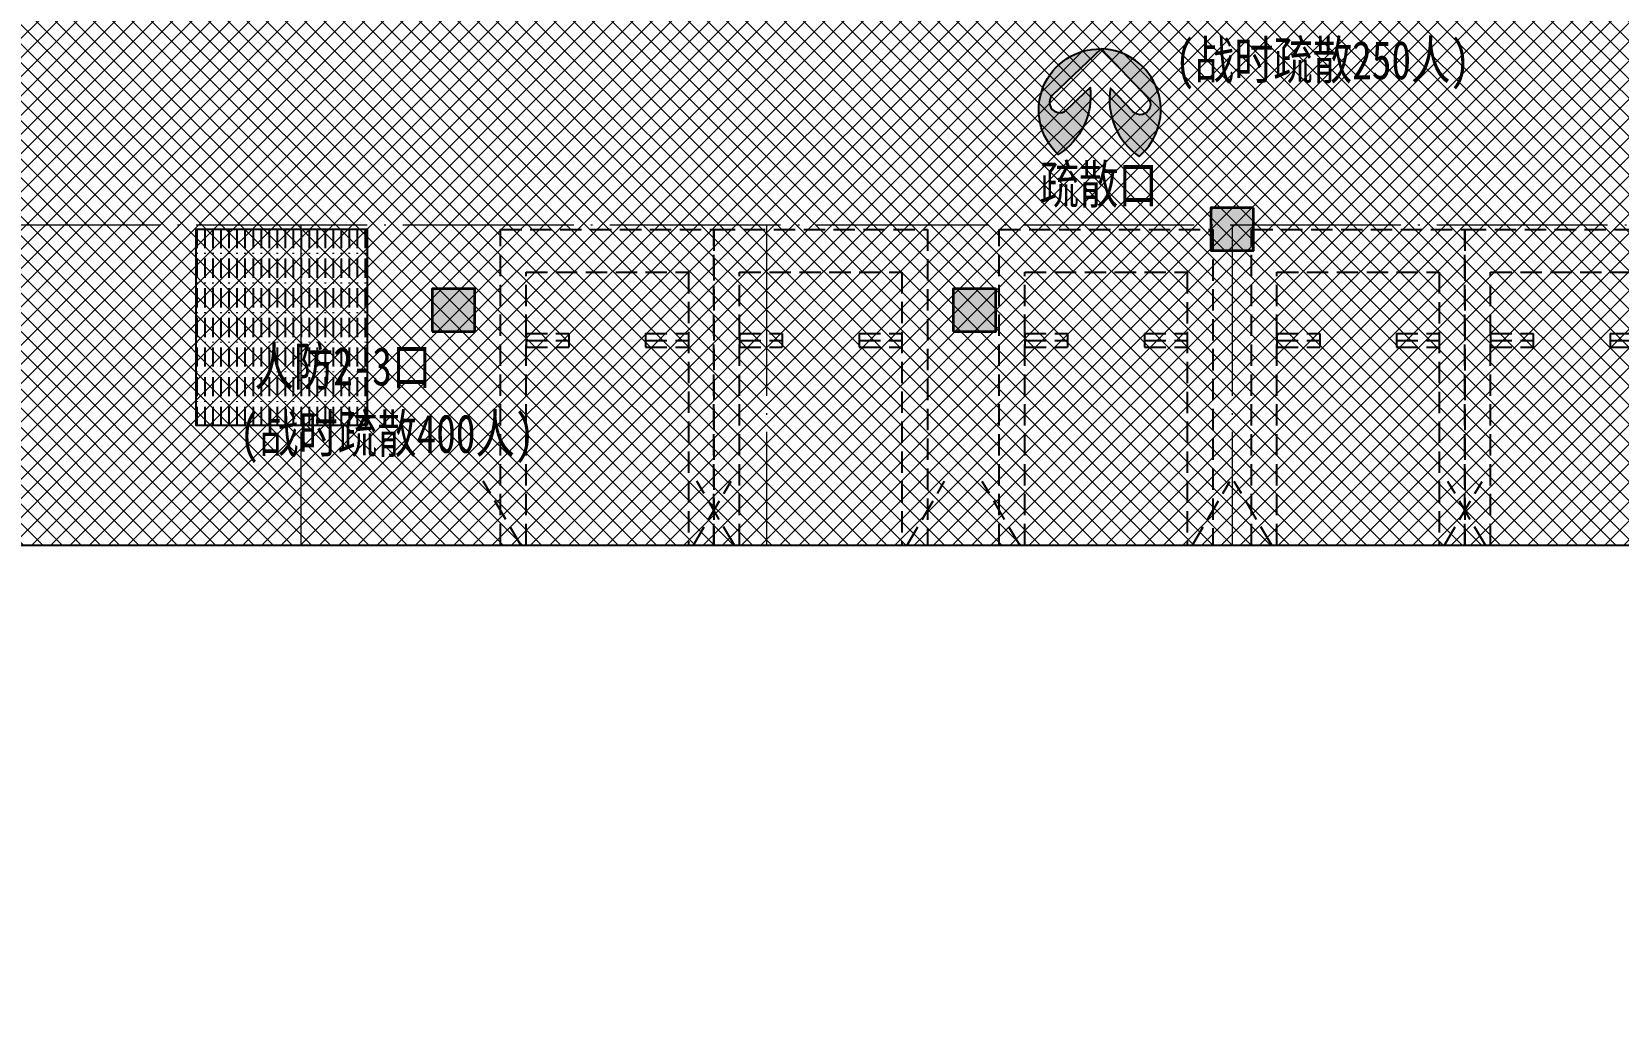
# Model space of a CAD drawing. Extents: x 3002737 to 4077523, y -995787 to -7267.
# Drawn here: x 3436169 to 3454738, y -745728 to -734209 of the extents above; entities that cross this region are included whole.
import ezdxf
from ezdxf.xclip import XClip

# ---------------------------------------------------------------- set-up
doc = ezdxf.new("R2010")
doc.units = 0
doc.header["$LTSCALE"] = 1000
doc.header["$MEASUREMENT"] = 0
doc.header["$XCLIPFRAME"] = 2
doc.linetypes.add('DASH', pattern=[0.35, 0.25, -0.1])
doc.linetypes.add('DOTE', pattern=[2.4200000000000004, 2, -0.2, 0.02, -0.2])
doc.layers.get('0').update_dxf_attribs({"linetype": 'CONTINUOUS'})
for name, color, linetype in [('0-R-口部编号', 211, 'CONTINUOUS'), ('0-R疏散口', 20, 'CONTINUOUS'), ('HS-A-停车位（标准）', 9, 'CONTINUOUS'), ('疏散口', 20, 'CONTINUOUS')]:
    doc.layers.add(name, color=color, linetype=linetype)
for name, color, linetype, lineweight in [('DOTE', 19, 'DOTE', 9), ('填充', 251, 'CONTINUOUS', 5), ('砼柱', 2, 'CONTINUOUS', 35)]:
    doc.layers.add(name, color=color, linetype=linetype, lineweight=lineweight)
doc.styles.add('-宋体', font='', dxfattribs={"width": 0.8})
doc.styles.get('-宋体').set_extended_font_data('SimSun')

# ---------------------------------------------------------------- blocks, each defined once
blk = doc.blocks.new('A$C25A378E3')
at = {"layer": 'HS-A-停车位（标准）', "linetype": 'DASH'}
for p, q in [((299.9288666398497, 4280.200665866025), (299.9276344913524, 4120.200664976728)), ((299.9288666398497, 4280.200665866025), (799.9285807174165, 4280.00894703425)), ((799.9285807174165, 4280.00894703425), (799.9273485837039, 4120.008946264163)), ((1699.929113851395, 4280.193678615266), (1699.927881702897, 4120.19367778569)), ((1699.929113851395, 4280.193678615266), (2199.928827928961, 4280.001959843212)), ((2199.928827928961, 4280.001959843212), (2199.927595795365, 4120.001958953799)), ((299.9276344913524, 4120.200664976728), (799.9273485837039, 4120.008946264163)), ((299.9282505712472, 4200.200665451237), (799.9279646449722, 4200.00894667895)), ((1699.927881702897, 4120.19367778569), (2199.927595795365, 4120.001958953799)), ((1699.928497782676, 4200.193678200361), (2199.928211856517, 4200.001959428308)), ((300.0205537431175, 1700.046125917463), (-199.9740653929766, 2550.049336581258)), ((2200.020893819514, 1700.035927985562), (2700.026429273654, 2550.032717227354))]:
    blk.add_line(p, q, dxfattribs=at)
for points in [[(1.164153218269348e-10, 5499.999999999884), (2499.999999842257, 5499.971898506512), (2499.938176556607, -0.02810114610474557), (-0.06182328553404659, 3.472669050097466e-07)], [(299.9943796824664, 4999.996627852321), (2199.994379562442, 4999.975270717288), (2199.938176575466, -0.02472896687686443), (299.9381766954903, -0.003371831844560802)]]:
    blk.add_lwpolyline(points, close=True, dxfattribs=at)
blk = doc.blocks.new('A$C1DD019F9')
at = {"layer": '疏散口'}
h = blk.add_hatch(color=256, dxfattribs=at)
edge = h.paths.add_edge_path()
edge.add_line((1657.837590239942, 3315.723901660649), (367.3306208625436, 2025.216944172512))
edge.add_arc((562.7390984487897, 1829.808464785995), 276.3493204781321, 134.999999736071, 315.0000450135555)
edge.add_line((758.1477304548025, 1634.400139819365), (1381.488251060247, 2257.740654682275))
edge.add_arc((-487.2515846193137, 1989.868379143272), 1887.841129295078, -24.12321173134552, 8.157426411511608, ccw=False)
edge.add_arc((-487.2518275084583, 1989.868449001487), 1887.841379523462, 303.5961554791981, 335.8767893464231, ccw=False)
edge.add_arc((1657.83757689014, 1657.627985069564), 1658.095916591085, 89.99999953869542, 228.4172749558772, ccw=False)
h = blk.add_hatch(color=256, dxfattribs=at)
edge = h.paths.add_edge_path()
edge.add_line((1657.837590239942, 3315.723901660649), (2948.344559617341, 2025.216944172512))
edge.add_arc((2752.936082031095, 1829.808464785995), 276.3493204781321, -135.00004501355562, 45.000000263928996, ccw=False)
edge.add_line((2557.527450025082, 1634.400139819365), (1934.186929419636, 2257.740654682275))
edge.add_arc((3802.926765099197, 1989.868379143272), 1887.841129295078, 171.8425735884883, 204.1232117313454)
edge.add_arc((3802.927007988342, 1989.868449001489), 1887.841379523464, 204.123210653577, 236.403844520802)
edge.add_arc((1657.837603589745, 1657.627985069564), 1658.095916591085, 311.5827250441228, 450.0000004613047)
for points in [[(1657.837590239942, 3315.723901660649), (367.3306208625437, 2025.216944172512, 1.000000395120669), (758.1477304548025, 1634.400139819365), (1381.488251060247, 2257.740654682275, -0.1417897514410627), (1235.721885070204, 1218.307265423704, -0.141789732410033), (557.3581269979476, 417.3751685111782, -0.6899650482418342), (1657.837590239942, 3315.723901660649)], [(1657.837590239942, 3315.723901660649), (2948.344559617341, 2025.216944172512, -1.000000395120669), (2557.527450025082, 1634.400139819365), (1934.186929419636, 2257.740654682275, 0.1417897514410627), (2079.953295409679, 1218.307265423704, 0.141789732410033), (2758.317053481937, 417.3751685111782, 0.6899650482418342), (1657.837590239942, 3315.723901660649)]]:
    blk.add_lwpolyline(points, format="xyb", close=True, dxfattribs=at)
blk = doc.blocks.new('A$C24B36177')
for points in [[(-15974.99999840115, -29697.00424090121), (-16474.99999840115, -29697.00424090121), (-16474.99999840115, -30197.00424090121), (-15974.99999840115, -30197.00424090121)], [(-25589.6195074314, -31147.00424090121), (-25089.6195074314, -31147.00424090121), (-25089.6195074314, -30647.00424090121), (-25589.6195074314, -30647.00424090121)], [(-19489.6195074314, -31147.00424090121), (-18989.6195074314, -31147.00424090121), (-18989.6195074314, -30647.00424090121), (-19489.6195074314, -30647.00424090121)]]:
    blk.add_hatch(color=252).paths.add_polyline_path(points)
at = {"layer": '砼柱', "color": 252, "lineweight": 35}
for points in [[(-15974.99999840115, -29697.00424090121), (-16474.99999840115, -29697.00424090121), (-16474.99999840115, -30197.00424090121), (-15974.99999840115, -30197.00424090121)], [(-25589.6195074314, -31147.00424090121), (-25089.6195074314, -31147.00424090121), (-25089.6195074314, -30647.00424090121), (-25589.6195074314, -30647.00424090121)], [(-19489.6195074314, -31147.00424090121), (-18989.6195074314, -31147.00424090121), (-18989.6195074314, -30647.00424090121), (-19489.6195074314, -30647.00424090121)]]:
    blk.add_lwpolyline(points, close=True, dxfattribs=at)
blk = doc.blocks.new('A$C74D73064')
h = blk.add_hatch()
h.set_pattern_fill('ACAD_ISO10W100', color=252, scale=125, angle=90, style=0)
h.set_pattern_definition([(90, (278075.2999756152, -731194.3965097175), (-93.75, 5.740531871003218e-15), [225, -56.25, 9.375, -56.25])])
h.paths.add_polyline_path([(73755.03510113328, 52172.25646247552), (71755.03510111698, 52172.25646247552), (71755.03510111698, 54472.26436683524), (73755.03510113328, 54472.26436683524)])
at = {"layer": '填充'}
h = blk.add_hatch(dxfattribs=at)
h.set_pattern_fill('ANSI37', color=252, scale=100, style=0)
h.set_pattern_definition([(45, (953418.0689988486, -464688.2486653434), (-112.2532015133644, 112.2532015133644), []), (135, (953418.0689988486, -464688.2486653434), (-112.2532015133644, -112.2532015133644), [])])
h.paths.add_polyline_path([(80665.17603729793, 65672.48837316764), (80665.16878460255, 67372.48837309965), (76315.42314581037, 67372.47708918905), (76315.44338913274, 65922.31491932465), (73815.27929861541, 65922.28001865727), (73815.70259129931, 63022.07399217045), (71715.61954953347, 63022.08716774738), (71715.61954846862, 58172.5228937529), (76465.42569751665, 58172.52289491647), (76465.42609427881, 57472.26040542801), (81365.36210999638, 57472.33170786221), (81365.36439925246, 59522.3452284364), (81765.31847971585, 59522.16067246662), (81765.31619054475, 61372.41094876366), (79315.429809239, 61372.5030432209), (79315.43675540725, 65672.48837319232)], flags=16)
h.paths.add_polyline_path([(63315.42631966039, 70272.25150029903), (117315.4131872017, 70272.25150029903), (117315.4131872017, 50772.25150147581), (63315.42631966039, 50772.25150147581)])
h.paths.add_polyline_path([(104915.180315074, 66522.63348268607), (104915.1792557474, 67421.37189632078), (100065.8814758989, 67423.14449472242), (100065.8795978959, 65672.65199905197), (101315.6179143763, 65672.65199907875), (101315.4711288554, 61472.5150287117), (96715.47766501806, 61472.51356931013), (96715.47981255513, 58172.52251458913), (101465.471897395, 58172.52251474874), (101465.4718925492, 57472.25621834851), (104165.4718936066, 57472.25621835887), (104165.471893603, 59522.25982905645), (107365.4438624624, 59522.24441909161), (107365.4570225275, 63822.26013017801), (106865.505859774, 63822.24568696046), (106865.4991138611, 66522.58811312291)], flags=16)
at = {"color": 252}
for points in [[(63315.42631966039, 70272.25150029897), (117315.4131872017, 70272.25150029897), (117315.4131872017, 50772.25150147581), (63315.42631966039, 50772.25150147581)], [(73755.03510113328, 52172.25646247552), (71755.03510111698, 52172.25646247552), (71755.03510111698, 54472.26436683524), (73755.03510113328, 54472.26436683524)]]:
    blk.add_lwpolyline(points, close=True, dxfattribs=at)
at = {"layer": 'DOTE', "color": 252}
for p, q in [((196116.0437006026, 54519.25646164967), (-86385.24772744626, 54519.25646164967)), ((72980.0351011313, 54519.25646164967), (72980.0351011313, 8148.876076509594)), ((78430.0351011313, 54519.25646164967), (78430.0351011313, 8148.876076509594)), ((83880.03510272922, 54519.25646164967), (83880.03510272922, 8148.876076509594))]:
    blk.add_line(p, q, dxfattribs=at)
at = {"layer": '填充', "color": 252}
blk.add_lwpolyline([(63315.42631966039, 70272.25150029903), (117315.4131872017, 70272.25150029903), (117315.4131872017, 50772.25150147581), (63315.42631966039, 50772.25150147581)], close=True, dxfattribs=at)
at = {"color": 252}
blk.add_blockref('A$C24B36177', (100104.7992927883, 84419.25646130543), dxfattribs=at)
at = {"layer": '0-R疏散口', "color": 252, "xscale": 0.4305656706515025, "yscale": 0.4305656706515025, "zscale": 0.4305656706515025, "rotation": 358.5740796940182}
blk.add_blockref('A$C1DD019F9', (81599.58775826031, 55173.50403253478), dxfattribs=at)
at = {"layer": 'HS-A-停车位（标准）', "color": 252, "linetype": 'DASH', "rotation": 0.000644038787326284}
for p in [(75315.46637877845, 48969.84644997725), (77815.46637877857, 48969.84644989297), (81155.09692601475, 48969.25646199891), (84105.09692441695, 48969.25646199903), (86605.09692441695, 48969.25646199891)]:
    blk.add_blockref('A$C25A378E3', p, dxfattribs=at)
at = {"layer": '0-R-口部编号', "color": 252, "style": '-宋体', "width": 0.75}
for s, p in [('(战时疏散250人)', (83214.26666950237, 56228.09693029569)), ('人防2-3口', (72437.01802285598, 52641.93699239986)), ('(战时疏散400人)', (72264.25738748, 51853.04450773494))]:
    blk.add_text(s, height=450, dxfattribs=at).set_placement(p)
at = {"layer": '0-R疏散口', "color": 252, "style": '-宋体', "width": 0.75}
blk.add_text('疏散口', height=450, dxfattribs=at).set_placement((81628.48854381964, 54772.86511290993, -1.403531550921449e-08))

msp = doc.modelspace()

# ---------------------------------------------------------------- block references
at = {"color": 252}
ref = msp.add_blockref('A$C74D73064', (3366338.831332827, -790994.260588821), dxfattribs=at)
XClip(ref).set_block_clipping_path([(63315.42633097709, 50772.252909203875), (117315.41319851839, 70272.25290802709)])

doc.saveas('drawing.dxf')
